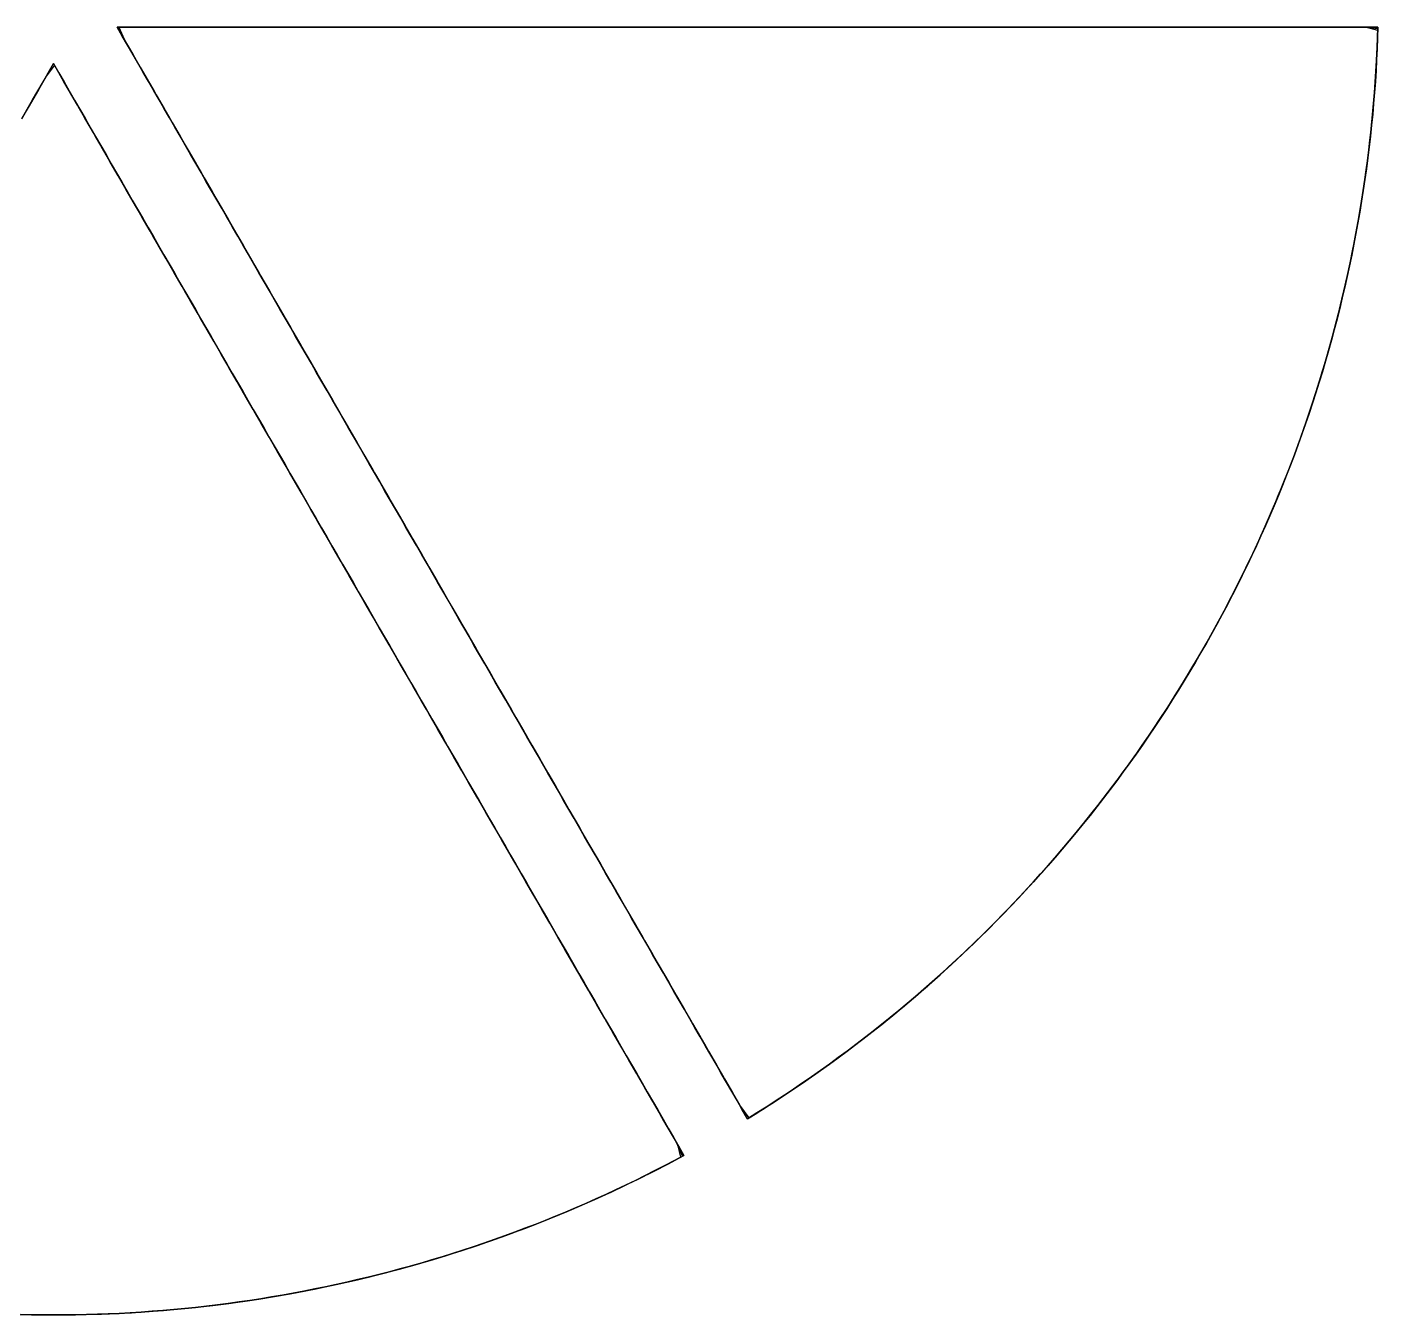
# Model space of a CAD drawing. Header units: millimetres. Extents: x -150 to 150, y -150 to 150.
# Drawn here: x -3 to 149.9, y -150 to -4.2 of the extents above; entities that cross this region are included whole.
import ezdxf

# ---------------------------------------------------------------- set-up
doc = ezdxf.new("R2010")
doc.units = ezdxf.units.MM
doc.layers.add('CUT', color=7, linetype='Continuous')

msp = doc.modelspace()

# ---------------------------------------------------------------- linework, layer by layer
at = {"layer": 'CUT'}
for points in [[(7.188, -4.15), (7.778, -5.172), (8.373, -6.202), (8.968, -7.232), (9.562, -8.263), (10.157, -9.293), (10.752, -10.323), (11.347, -11.354), (11.942, -12.384), (12.537, -13.414), (13.132, -14.444), (13.726, -15.475), (14.321, -16.505), (14.916, -17.535), (15.511, -18.566), (16.106, -19.596), (16.701, -20.626), (17.296, -21.657), (17.89, -22.687), (18.485, -23.717), (19.08, -24.748), (19.675, -25.778), (20.27, -26.808), (20.865, -27.839), (21.459, -28.869), (22.054, -29.899), (22.649, -30.93), (23.244, -31.96), (23.839, -32.99), (24.434, -34.02), (25.029, -35.051), (25.623, -36.081), (26.218, -37.111), (26.813, -38.142), (27.408, -39.172), (28.003, -40.202), (28.598, -41.233), (29.193, -42.263), (29.787, -43.293), (30.382, -44.324), (30.977, -45.354), (31.572, -46.384), (32.167, -47.415), (32.762, -48.445), (33.357, -49.475), (33.951, -50.505), (34.546, -51.536), (35.141, -52.566), (35.736, -53.596), (36.331, -54.627), (36.926, -55.657), (37.52, -56.687), (38.115, -57.718), (38.71, -58.748), (39.305, -59.778), (39.9, -60.809), (40.495, -61.839), (41.09, -62.869), (41.684, -63.9), (42.279, -64.93), (42.874, -65.96), (43.469, -66.991), (44.064, -68.021), (44.659, -69.051), (45.254, -70.081), (45.848, -71.112), (46.443, -72.142), (47.038, -73.172), (47.633, -74.203), (48.228, -75.233), (48.823, -76.263), (49.418, -77.294), (50.012, -78.324), (50.607, -79.354), (51.202, -80.385), (51.797, -81.415), (52.392, -82.445), (52.987, -83.476), (53.581, -84.506), (54.176, -85.536), (54.771, -86.567), (55.366, -87.597), (55.961, -88.627), (56.556, -89.657), (57.151, -90.688), (57.745, -91.718), (58.34, -92.748), (58.935, -93.779), (59.53, -94.809), (60.125, -95.839), (60.72, -96.87), (61.315, -97.9), (61.909, -98.93), (62.504, -99.961), (63.099, -100.991), (63.694, -102.021), (64.289, -103.052), (64.884, -104.082), (65.479, -105.112), (66.073, -106.142), (66.668, -107.173), (67.263, -108.203), (67.858, -109.233), (68.453, -110.264), (69.048, -111.294), (69.643, -112.324), (70.237, -113.355), (70.832, -114.385), (71.427, -115.415), (72.022, -116.446), (72.617, -117.476), (73.212, -118.506), (73.806, -119.537), (74.401, -120.567), (74.996, -121.597), (75.591, -122.628), (76.186, -123.658), (76.781, -124.688), (77.376, -125.718), (77.97, -126.749), (78.565, -127.779), (77.975, -126.757), (77.381, -125.727), (76.786, -124.697), (76.191, -123.666), (75.596, -122.636), (75.001, -121.606), (74.406, -120.576), (73.811, -119.545), (73.217, -118.515), (72.622, -117.485), (72.027, -116.454), (71.432, -115.424), (70.837, -114.394), (70.242, -113.363), (69.648, -112.333), (69.053, -111.303), (68.458, -110.272), (67.863, -109.242), (67.268, -108.212), (66.673, -107.181), (66.078, -106.151), (65.484, -105.121), (64.889, -104.091), (64.294, -103.06), (63.699, -102.03), (63.104, -101), (62.509, -99.969), (61.914, -98.939), (61.32, -97.909), (60.725, -96.878), (60.13, -95.848), (59.535, -94.818), (58.94, -93.787), (58.345, -92.757), (57.75, -91.727), (57.156, -90.696), (56.561, -89.666), (55.966, -88.636), (55.371, -87.605), (54.776, -86.575), (54.181, -85.545), (53.586, -84.515), (52.992, -83.484), (52.397, -82.454), (51.802, -81.424), (51.207, -80.393), (50.612, -79.363), (50.017, -78.333), (49.423, -77.302), (48.828, -76.272), (48.233, -75.242), (47.638, -74.211), (47.043, -73.181), (46.448, -72.151), (45.853, -71.12), (45.259, -70.09), (44.664, -69.06), (44.069, -68.03), (43.474, -66.999), (42.879, -65.969), (42.284, -64.939), (41.689, -63.908), (41.095, -62.878), (40.5, -61.848), (39.905, -60.817), (39.31, -59.787), (38.715, -58.757), (38.12, -57.726), (37.525, -56.696), (36.931, -55.666), (36.336, -54.635), (35.741, -53.605), (35.146, -52.575), (34.551, -51.544), (33.956, -50.514), (33.362, -49.484), (32.767, -48.454), (32.172, -47.423), (31.577, -46.393), (30.982, -45.363), (30.387, -44.332), (29.792, -43.302), (29.198, -42.272), (28.603, -41.241), (28.008, -40.211), (27.413, -39.181), (26.818, -38.15), (26.223, -37.12), (25.628, -36.09), (25.034, -35.059), (24.439, -34.029), (23.844, -32.999), (23.249, -31.968), (22.654, -30.938), (22.059, -29.908), (21.464, -28.878), (20.87, -27.847), (20.275, -26.817), (19.68, -25.787), (19.085, -24.756), (18.49, -23.726), (17.895, -22.696), (17.301, -21.665), (16.706, -20.635), (16.111, -19.605), (15.516, -18.574), (14.921, -17.544), (14.326, -16.514), (13.731, -15.483), (13.137, -14.453), (12.542, -13.423), (11.947, -12.393), (11.352, -11.362), (10.757, -10.332), (10.162, -9.302), (9.567, -8.271), (8.973, -7.241), (8.378, -6.211), (7.783, -5.18), (7.188, -4.15)], [(7.188, -4.15), (8.093, -5.717), (8.998, -7.284), (9.902, -8.851), (10.807, -10.418), (11.712, -11.986), (12.617, -13.553), (13.521, -15.12), (14.426, -16.687), (15.331, -18.254), (16.236, -19.821), (17.14, -21.388), (18.045, -22.955), (18.95, -24.522), (19.855, -26.089), (20.76, -27.657), (21.664, -29.224), (22.569, -30.791), (23.474, -32.358), (24.379, -33.925), (25.283, -35.492), (26.188, -37.059), (27.093, -38.626), (27.998, -40.193), (28.902, -41.76), (29.807, -43.328), (30.712, -44.895), (31.617, -46.462), (32.521, -48.029), (33.426, -49.596), (34.331, -51.163), (35.236, -52.73), (36.141, -54.297), (37.045, -55.864), (37.95, -57.431), (38.855, -58.999), (39.76, -60.566), (40.664, -62.133), (41.569, -63.7), (42.474, -65.267), (43.379, -66.834), (44.283, -68.401), (45.188, -69.968), (46.093, -71.535), (46.998, -73.102), (47.902, -74.67), (48.807, -76.237), (49.712, -77.804), (50.617, -79.371), (51.522, -80.938), (52.426, -82.505), (53.331, -84.072), (54.236, -85.639), (55.141, -87.206), (56.045, -88.773), (56.95, -90.341), (57.855, -91.908), (58.76, -93.475), (59.664, -95.042), (60.569, -96.609), (61.474, -98.176), (62.379, -99.743), (63.284, -101.31), (64.188, -102.877), (65.093, -104.444), (65.998, -106.012), (66.903, -107.579), (67.807, -109.146), (68.712, -110.713), (69.617, -112.28), (70.522, -113.847), (71.426, -115.414), (72.331, -116.981), (73.236, -118.548), (74.141, -120.115), (75.045, -121.683), (75.95, -123.25), (76.855, -124.817), (77.76, -126.384), (78.734, -127.675), (80.269, -126.716), (81.792, -125.738), (83.302, -124.743), (84.801, -123.729), (86.288, -122.697), (87.761, -121.647), (89.222, -120.579), (90.671, -119.494), (92.105, -118.392), (93.527, -117.272), (94.935, -116.135), (96.329, -114.982), (97.709, -113.811), (99.075, -112.624), (100.426, -111.421), (101.763, -110.201), (103.085, -108.966), (104.392, -107.714), (105.684, -106.447), (106.96, -105.164), (108.221, -103.866), (109.466, -102.553), (110.695, -101.225), (111.908, -99.883), (113.105, -98.525), (114.285, -97.154), (115.449, -95.768), (116.596, -94.369), (117.726, -92.955), (118.839, -91.528), (119.934, -90.088), (121.012, -88.635), (122.072, -87.168), (123.115, -85.689), (124.14, -84.198), (125.146, -82.694), (126.135, -81.179), (127.105, -79.651), (128.057, -78.112), (128.99, -76.562), (129.904, -75), (130.799, -73.427), (131.675, -71.844), (132.532, -70.251), (133.37, -68.647), (134.189, -67.033), (134.988, -65.409), (135.767, -63.776), (136.526, -62.134), (137.266, -60.482), (137.985, -58.822), (138.685, -57.153), (139.364, -55.476), (140.023, -53.791), (140.662, -52.098), (141.28, -50.397), (141.878, -48.689), (142.455, -46.974), (143.011, -45.252), (143.547, -43.524), (144.061, -41.789), (144.555, -40.048), (145.028, -38.301), (145.479, -36.549), (145.909, -34.791), (146.319, -33.029), (146.706, -31.261), (147.073, -29.489), (147.418, -27.713), (147.741, -25.932), (148.043, -24.148), (148.324, -22.361), (148.583, -20.57), (148.82, -18.776), (149.036, -16.979), (149.23, -15.18), (149.402, -13.379), (149.553, -11.576), (149.681, -9.771), (149.788, -7.964), (149.874, -6.157), (149.937, -4.348), (148.332, -4.15), (146.522, -4.15), (144.712, -4.15), (142.903, -4.15), (141.093, -4.15), (139.284, -4.15), (137.474, -4.15), (135.665, -4.15), (133.855, -4.15), (132.046, -4.15), (130.236, -4.15), (128.427, -4.15), (126.617, -4.15), (124.808, -4.15), (122.998, -4.15), (121.189, -4.15), (119.379, -4.15), (117.569, -4.15), (115.76, -4.15), (113.95, -4.15), (112.141, -4.15), (110.331, -4.15), (108.522, -4.15), (106.712, -4.15), (104.903, -4.15), (103.093, -4.15), (101.284, -4.15), (99.474, -4.15), (97.665, -4.15), (95.855, -4.15), (94.046, -4.15), (92.236, -4.15), (90.426, -4.15), (88.617, -4.15), (86.807, -4.15), (84.998, -4.15), (83.188, -4.15), (81.379, -4.15), (79.569, -4.15), (77.76, -4.15), (75.95, -4.15), (74.141, -4.15), (72.331, -4.15), (70.522, -4.15), (68.712, -4.15), (66.903, -4.15), (65.093, -4.15), (63.284, -4.15), (61.474, -4.15), (59.664, -4.15), (57.855, -4.15), (56.045, -4.15), (54.236, -4.15), (52.426, -4.15), (50.617, -4.15), (48.807, -4.15), (46.998, -4.15), (45.188, -4.15), (43.379, -4.15), (41.569, -4.15), (39.76, -4.15), (37.95, -4.15), (36.141, -4.15), (34.331, -4.15), (32.521, -4.15), (30.712, -4.15), (28.902, -4.15), (27.093, -4.15), (25.283, -4.15), (23.474, -4.15), (21.664, -4.15), (19.855, -4.15), (18.045, -4.15), (16.236, -4.15), (14.426, -4.15), (12.617, -4.15), (10.807, -4.15), (8.998, -4.15), (7.188, -4.15)], [(7.188, -4.15), (8.368, -4.15), (9.557, -4.15), (10.747, -4.15), (11.937, -4.15), (13.127, -4.15), (14.316, -4.15), (15.506, -4.15), (16.696, -4.15), (17.885, -4.15), (19.075, -4.15), (20.265, -4.15), (21.454, -4.15), (22.644, -4.15), (23.834, -4.15), (25.024, -4.15), (26.213, -4.15), (27.403, -4.15), (28.593, -4.15), (29.782, -4.15), (30.972, -4.15), (32.162, -4.15), (33.352, -4.15), (34.541, -4.15), (35.731, -4.15), (36.921, -4.15), (38.11, -4.15), (39.3, -4.15), (40.49, -4.15), (41.679, -4.15), (42.869, -4.15), (44.059, -4.15), (45.249, -4.15), (46.438, -4.15), (47.628, -4.15), (48.818, -4.15), (50.007, -4.15), (51.197, -4.15), (52.387, -4.15), (53.576, -4.15), (54.766, -4.15), (55.956, -4.15), (57.146, -4.15), (58.335, -4.15), (59.525, -4.15), (60.715, -4.15), (61.904, -4.15), (63.094, -4.15), (64.284, -4.15), (65.474, -4.15), (66.663, -4.15), (67.853, -4.15), (69.043, -4.15), (70.232, -4.15), (71.422, -4.15), (72.612, -4.15), (73.801, -4.15), (74.991, -4.15), (76.181, -4.15), (77.371, -4.15), (78.56, -4.15), (79.75, -4.15), (80.94, -4.15), (82.129, -4.15), (83.319, -4.15), (84.509, -4.15), (85.699, -4.15), (86.888, -4.15), (88.078, -4.15), (89.268, -4.15), (90.457, -4.15), (91.647, -4.15), (92.837, -4.15), (94.026, -4.15), (95.216, -4.15), (96.406, -4.15), (97.596, -4.15), (98.785, -4.15), (99.975, -4.15), (101.165, -4.15), (102.354, -4.15), (103.544, -4.15), (104.734, -4.15), (105.924, -4.15), (107.113, -4.15), (108.303, -4.15), (109.493, -4.15), (110.682, -4.15), (111.872, -4.15), (113.062, -4.15), (114.251, -4.15), (115.441, -4.15), (116.631, -4.15), (117.821, -4.15), (119.01, -4.15), (120.2, -4.15), (121.39, -4.15), (122.579, -4.15), (123.769, -4.15), (124.959, -4.15), (126.148, -4.15), (127.338, -4.15), (128.528, -4.15), (129.718, -4.15), (130.907, -4.15), (132.097, -4.15), (133.287, -4.15), (134.476, -4.15), (135.666, -4.15), (136.856, -4.15), (138.046, -4.15), (139.235, -4.15), (140.425, -4.15), (141.615, -4.15), (142.804, -4.15), (143.994, -4.15), (145.184, -4.15), (146.373, -4.15), (147.563, -4.15), (148.753, -4.15), (149.943, -4.15), (148.763, -4.15), (147.573, -4.15), (146.383, -4.15), (145.194, -4.15), (144.004, -4.15), (142.814, -4.15), (141.625, -4.15), (140.435, -4.15), (139.245, -4.15), (138.056, -4.15), (136.866, -4.15), (135.676, -4.15), (134.486, -4.15), (133.297, -4.15), (132.107, -4.15), (130.917, -4.15), (129.728, -4.15), (128.538, -4.15), (127.348, -4.15), (126.158, -4.15), (124.969, -4.15), (123.779, -4.15), (122.589, -4.15), (121.4, -4.15), (120.21, -4.15), (119.02, -4.15), (117.831, -4.15), (116.641, -4.15), (115.451, -4.15), (114.261, -4.15), (113.072, -4.15), (111.882, -4.15), (110.692, -4.15), (109.503, -4.15), (108.313, -4.15), (107.123, -4.15), (105.934, -4.15), (104.744, -4.15), (103.554, -4.15), (102.364, -4.15), (101.175, -4.15), (99.985, -4.15), (98.795, -4.15), (97.606, -4.15), (96.416, -4.15), (95.226, -4.15), (94.036, -4.15), (92.847, -4.15), (91.657, -4.15), (90.467, -4.15), (89.278, -4.15), (88.088, -4.15), (86.898, -4.15), (85.709, -4.15), (84.519, -4.15), (83.329, -4.15), (82.139, -4.15), (80.95, -4.15), (79.76, -4.15), (78.57, -4.15), (77.381, -4.15), (76.191, -4.15), (75.001, -4.15), (73.811, -4.15), (72.622, -4.15), (71.432, -4.15), (70.242, -4.15), (69.053, -4.15), (67.863, -4.15), (66.673, -4.15), (65.484, -4.15), (64.294, -4.15), (63.104, -4.15), (61.914, -4.15), (60.725, -4.15), (59.535, -4.15), (58.345, -4.15), (57.156, -4.15), (55.966, -4.15), (54.776, -4.15), (53.586, -4.15), (52.397, -4.15), (51.207, -4.15), (50.017, -4.15), (48.828, -4.15), (47.638, -4.15), (46.448, -4.15), (45.259, -4.15), (44.069, -4.15), (42.879, -4.15), (41.689, -4.15), (40.5, -4.15), (39.31, -4.15), (38.12, -4.15), (36.931, -4.15), (35.741, -4.15), (34.551, -4.15), (33.362, -4.15), (32.172, -4.15), (30.982, -4.15), (29.792, -4.15), (28.603, -4.15), (27.413, -4.15), (26.223, -4.15), (25.034, -4.15), (23.844, -4.15), (22.654, -4.15), (21.464, -4.15), (20.275, -4.15), (19.085, -4.15), (17.895, -4.15), (16.706, -4.15), (15.516, -4.15), (14.326, -4.15), (13.137, -4.15), (11.947, -4.15), (10.757, -4.15), (9.567, -4.15), (8.378, -4.15), (7.188, -4.15)], [(78.565, -127.779), (80.101, -126.822), (81.625, -125.847), (83.137, -124.853), (84.637, -123.841), (86.125, -122.811), (87.6, -121.763), (89.063, -120.697), (90.512, -119.614), (91.949, -118.513), (93.372, -117.396), (94.781, -116.261), (96.177, -115.109), (97.558, -113.94), (98.926, -112.755), (100.279, -111.554), (101.617, -110.336), (102.941, -109.102), (104.249, -107.852), (105.543, -106.587), (106.821, -105.306), (108.083, -104.01), (109.33, -102.698), (110.561, -101.372), (111.776, -100.031), (112.975, -98.675), (114.157, -97.305), (115.322, -95.921), (116.471, -94.523), (117.603, -93.111), (118.717, -91.685), (119.815, -90.247), (120.895, -88.795), (121.957, -87.33), (123.002, -85.852), (124.028, -84.362), (125.037, -82.86), (126.027, -81.345), (127, -79.819), (127.953, -78.281), (128.888, -76.732), (129.804, -75.172), (130.702, -73.6), (131.58, -72.018), (132.439, -70.426), (133.279, -68.823), (134.1, -67.21), (134.901, -65.588), (135.682, -63.956), (136.444, -62.314), (137.186, -60.664), (137.907, -59.004), (138.609, -57.337), (139.291, -55.66), (139.952, -53.976), (140.593, -52.284), (141.214, -50.584), (141.813, -48.877), (142.393, -47.162), (142.951, -45.441), (143.489, -43.714), (144.006, -41.979), (144.502, -40.239), (144.977, -38.493), (145.431, -36.741), (145.863, -34.984), (146.275, -33.222), (146.665, -31.455), (147.034, -29.684), (147.381, -27.908), (147.707, -26.128), (148.011, -24.344), (148.294, -22.557), (148.556, -20.766), (148.795, -18.973), (149.013, -17.176), (149.21, -15.378), (149.384, -13.577), (149.537, -11.773), (149.668, -9.969), (149.778, -8.162), (149.865, -6.355), (149.931, -4.547), (148.53, -4.15), (146.72, -4.15), (144.911, -4.15), (143.101, -4.15), (141.292, -4.15), (139.482, -4.15), (137.673, -4.15), (135.863, -4.15), (134.054, -4.15), (132.244, -4.15), (130.435, -4.15), (128.625, -4.15), (126.816, -4.15), (125.006, -4.15), (123.197, -4.15), (121.387, -4.15), (119.577, -4.15), (117.768, -4.15), (115.958, -4.15), (114.149, -4.15), (112.339, -4.15), (110.53, -4.15), (108.72, -4.15), (106.911, -4.15), (105.101, -4.15), (103.292, -4.15), (101.482, -4.15), (99.673, -4.15), (97.863, -4.15), (96.054, -4.15), (94.244, -4.15), (92.434, -4.15), (90.625, -4.15), (88.815, -4.15), (87.006, -4.15), (85.196, -4.15), (83.387, -4.15), (81.577, -4.15), (79.768, -4.15), (77.958, -4.15), (76.149, -4.15), (74.339, -4.15), (72.53, -4.15), (70.72, -4.15), (68.911, -4.15), (67.101, -4.15), (65.292, -4.15), (63.482, -4.15), (61.672, -4.15), (59.863, -4.15), (58.053, -4.15), (56.244, -4.15), (54.434, -4.15), (52.625, -4.15), (50.815, -4.15), (49.006, -4.15), (47.196, -4.15), (45.387, -4.15), (43.577, -4.15), (41.768, -4.15), (39.958, -4.15), (38.149, -4.15), (36.339, -4.15), (34.529, -4.15), (32.72, -4.15), (30.91, -4.15), (29.101, -4.15), (27.291, -4.15), (25.482, -4.15), (23.672, -4.15), (21.863, -4.15), (20.053, -4.15), (18.244, -4.15), (16.434, -4.15), (14.625, -4.15), (12.815, -4.15), (11.006, -4.15), (9.196, -4.15), (7.386, -4.15), (7.994, -5.545), (8.898, -7.112), (9.803, -8.679), (10.708, -10.247), (11.613, -11.814), (12.517, -13.381), (13.422, -14.948), (14.327, -16.515), (15.232, -18.082), (16.136, -19.649), (17.041, -21.216), (17.946, -22.783), (18.851, -24.35), (19.756, -25.918), (20.66, -27.485), (21.565, -29.052), (22.47, -30.619), (23.375, -32.186), (24.279, -33.753), (25.184, -35.32), (26.089, -36.887), (26.994, -38.454), (27.898, -40.021), (28.803, -41.589), (29.708, -43.156), (30.613, -44.723), (31.517, -46.29), (32.422, -47.857), (33.327, -49.424), (34.232, -50.991), (35.137, -52.558), (36.041, -54.125), (36.946, -55.692), (37.851, -57.26), (38.756, -58.827), (39.66, -60.394), (40.565, -61.961), (41.47, -63.528), (42.375, -65.095), (43.279, -66.662), (44.184, -68.229), (45.089, -69.796), (45.994, -71.363), (46.898, -72.931), (47.803, -74.498), (48.708, -76.065), (49.613, -77.632), (50.518, -79.199), (51.422, -80.766), (52.327, -82.333), (53.232, -83.9), (54.137, -85.467), (55.041, -87.034), (55.946, -88.602), (56.851, -90.169), (57.756, -91.736), (58.66, -93.303), (59.565, -94.87), (60.47, -96.437), (61.375, -98.004), (62.28, -99.571), (63.184, -101.138), (64.089, -102.705), (64.994, -104.273), (65.899, -105.84), (66.803, -107.407), (67.708, -108.974), (68.613, -110.541), (69.518, -112.108), (70.422, -113.675), (71.327, -115.242), (72.232, -116.809), (73.137, -118.376), (74.041, -119.944), (74.946, -121.511), (75.851, -123.078), (76.756, -124.645), (77.661, -126.212), (78.565, -127.779)], [(78.565, -127.779), (79.61, -127.131), (80.658, -126.468), (81.701, -125.797), (82.738, -125.118), (83.77, -124.429), (84.795, -123.733), (85.815, -123.028), (86.829, -122.314), (87.837, -121.592), (88.839, -120.862), (89.835, -120.123), (90.825, -119.377), (91.809, -118.622), (92.786, -117.859), (93.757, -117.088), (94.722, -116.309), (95.68, -115.522), (96.632, -114.727), (97.577, -113.925), (98.515, -113.114), (99.447, -112.296), (100.371, -111.47), (101.289, -110.637), (102.2, -109.796), (103.105, -108.947), (104.002, -108.091), (104.892, -107.228), (105.774, -106.357), (106.65, -105.479), (107.518, -104.594), (108.379, -103.702), (109.232, -102.802), (110.078, -101.896), (110.917, -100.982), (111.748, -100.062), (112.571, -99.135), (113.387, -98.201), (114.195, -97.26), (114.995, -96.313), (115.787, -95.359), (116.571, -94.399), (117.347, -93.432), (118.116, -92.459), (118.876, -91.48), (119.628, -90.494), (120.372, -89.502), (121.108, -88.504), (121.835, -87.5), (122.554, -86.49), (123.265, -85.474), (123.967, -84.452), (124.661, -83.424), (125.346, -82.391), (126.023, -81.352), (126.691, -80.308), (127.351, -79.258), (128.002, -78.202), (128.644, -77.142), (129.277, -76.076), (129.901, -75.004), (130.517, -73.928), (131.123, -72.847), (131.721, -71.76), (132.31, -70.669), (132.889, -69.573), (133.46, -68.472), (134.021, -67.367), (134.574, -66.257), (135.117, -65.142), (135.651, -64.023), (136.175, -62.899), (136.69, -61.772), (137.196, -60.64), (137.693, -59.503), (138.18, -58.363), (138.658, -57.219), (139.126, -56.071), (139.585, -54.919), (140.034, -53.763), (140.474, -52.604), (140.904, -51.441), (141.324, -50.275), (141.735, -49.105), (142.136, -47.931), (142.527, -46.755), (142.909, -45.575), (143.281, -44.392), (143.643, -43.207), (143.995, -42.018), (144.337, -40.826), (144.67, -39.632), (144.992, -38.434), (145.305, -37.235), (145.608, -36.032), (145.901, -34.827), (146.184, -33.62), (146.457, -32.411), (146.72, -31.199), (146.972, -29.985), (147.215, -28.769), (147.448, -27.551), (147.671, -26.332), (147.883, -25.11), (148.086, -23.887), (148.278, -22.662), (148.46, -21.436), (148.633, -20.208), (148.795, -18.978), (148.946, -17.748), (149.088, -16.516), (149.219, -15.283), (149.341, -14.049), (149.452, -12.814), (149.552, -11.578), (149.643, -10.342), (149.723, -9.105), (149.794, -7.867), (149.853, -6.628), (149.903, -5.389), (149.943, -4.15), (149.904, -5.379), (149.854, -6.618), (149.794, -7.857), (149.724, -9.095), (149.644, -10.332), (149.553, -11.568), (149.453, -12.804), (149.342, -14.039), (149.22, -15.273), (149.089, -16.506), (148.948, -17.738), (148.796, -18.968), (148.634, -20.198), (148.462, -21.426), (148.28, -22.652), (148.087, -23.877), (147.885, -25.1), (147.672, -26.322), (147.45, -27.542), (147.217, -28.759), (146.974, -29.975), (146.722, -31.189), (146.459, -32.401), (146.186, -33.61), (145.903, -34.818), (145.61, -36.022), (145.308, -37.225), (144.995, -38.425), (144.672, -39.622), (144.34, -40.816), (143.998, -42.008), (143.645, -43.197), (143.284, -44.383), (142.912, -45.566), (142.53, -46.745), (142.139, -47.922), (141.738, -49.095), (141.327, -50.265), (140.907, -51.432), (140.477, -52.595), (140.038, -53.754), (139.588, -54.91), (139.13, -56.062), (138.662, -57.21), (138.184, -58.354), (137.697, -59.494), (137.2, -60.63), (136.695, -61.762), (136.179, -62.89), (135.655, -64.014), (135.121, -65.133), (134.578, -66.248), (134.026, -67.358), (133.465, -68.463), (132.894, -69.564), (132.315, -70.66), (131.726, -71.752), (131.128, -72.838), (130.522, -73.919), (129.906, -74.996), (129.282, -76.067), (128.649, -77.133), (128.007, -78.194), (127.356, -79.249), (126.697, -80.299), (126.029, -81.344), (125.352, -82.383), (124.667, -83.416), (123.973, -84.444), (123.271, -85.465), (122.56, -86.482), (121.841, -87.492), (121.114, -88.496), (120.378, -89.494), (119.634, -90.486), (118.882, -91.472), (118.122, -92.451), (117.354, -93.424), (116.577, -94.391), (115.793, -95.352), (115.001, -96.306), (114.201, -97.253), (113.393, -98.193), (112.578, -99.127), (111.755, -100.055), (110.924, -100.975), (110.085, -101.888), (109.239, -102.795), (108.386, -103.694), (107.525, -104.587), (106.657, -105.472), (105.781, -106.35), (104.899, -107.221), (104.009, -108.084), (103.112, -108.94), (102.208, -109.789), (101.297, -110.63), (100.379, -111.463), (99.454, -112.289), (98.523, -113.108), (97.584, -113.918), (96.639, -114.721), (95.688, -115.516), (94.73, -116.303), (93.765, -117.082), (92.794, -117.853), (91.817, -118.616), (90.833, -119.371), (89.843, -120.117), (88.847, -120.856), (87.845, -121.586), (86.837, -122.308), (85.823, -123.022), (84.803, -123.727), (83.778, -124.424), (82.746, -125.112), (81.709, -125.792), (80.667, -126.463), (79.619, -127.125), (78.565, -127.779)], [(0, -8.3), (0.595, -9.33), (1.19, -10.361), (1.785, -11.391), (2.379, -12.421), (2.974, -13.452), (3.569, -14.482), (4.164, -15.512), (4.759, -16.543), (5.354, -17.573), (5.949, -18.603), (6.543, -19.633), (7.138, -20.664), (7.733, -21.694), (8.328, -22.724), (8.923, -23.755), (9.518, -24.785), (10.112, -25.815), (10.707, -26.846), (11.302, -27.876), (11.897, -28.906), (12.492, -29.937), (13.087, -30.967), (13.682, -31.997), (14.276, -33.028), (14.871, -34.058), (15.466, -35.088), (16.061, -36.118), (16.656, -37.149), (17.251, -38.179), (17.846, -39.209), (18.44, -40.24), (19.035, -41.27), (19.63, -42.3), (20.225, -43.331), (20.82, -44.361), (21.415, -45.391), (22.01, -46.422), (22.604, -47.452), (23.199, -48.482), (23.794, -49.513), (24.389, -50.543), (24.984, -51.573), (25.579, -52.604), (26.174, -53.634), (26.768, -54.664), (27.363, -55.694), (27.958, -56.725), (28.553, -57.755), (29.148, -58.785), (29.743, -59.816), (30.337, -60.846), (30.932, -61.876), (31.527, -62.907), (32.122, -63.937), (32.717, -64.967), (33.312, -65.998), (33.907, -67.028), (34.501, -68.058), (35.096, -69.089), (35.691, -70.119), (36.286, -71.149), (36.881, -72.18), (37.476, -73.21), (38.071, -74.24), (38.665, -75.27), (39.26, -76.301), (39.855, -77.331), (40.45, -78.361), (41.045, -79.392), (41.64, -80.422), (42.235, -81.452), (42.829, -82.483), (43.424, -83.513), (44.019, -84.543), (44.614, -85.574), (45.209, -86.604), (45.804, -87.634), (46.398, -88.665), (46.993, -89.695), (47.588, -90.725), (48.183, -91.755), (48.778, -92.786), (49.373, -93.816), (49.968, -94.846), (50.562, -95.877), (51.157, -96.907), (51.752, -97.937), (52.347, -98.968), (52.942, -99.998), (53.537, -101.028), (54.132, -102.059), (54.726, -103.089), (55.321, -104.119), (55.916, -105.15), (56.511, -106.18), (57.106, -107.21), (57.701, -108.241), (58.296, -109.271), (58.89, -110.301), (59.485, -111.331), (60.08, -112.362), (60.675, -113.392), (61.27, -114.422), (61.865, -115.453), (62.459, -116.483), (63.054, -117.513), (63.649, -118.544), (64.244, -119.574), (64.839, -120.604), (65.434, -121.635), (66.029, -122.665), (66.623, -123.695), (67.218, -124.726), (67.813, -125.756), (68.408, -126.786), (69.003, -127.816), (69.598, -128.847), (70.193, -129.877), (70.787, -130.907), (71.377, -131.929), (70.782, -130.899), (70.188, -129.868), (69.593, -128.838), (68.998, -127.808), (68.403, -126.778), (67.808, -125.747), (67.213, -124.717), (66.618, -123.687), (66.024, -122.656), (65.429, -121.626), (64.834, -120.596), (64.239, -119.565), (63.644, -118.535), (63.049, -117.505), (62.454, -116.474), (61.86, -115.444), (61.265, -114.414), (60.67, -113.383), (60.075, -112.353), (59.48, -111.323), (58.885, -110.292), (58.291, -109.262), (57.696, -108.232), (57.101, -107.202), (56.506, -106.171), (55.911, -105.141), (55.316, -104.111), (54.721, -103.08), (54.127, -102.05), (53.532, -101.02), (52.937, -99.989), (52.342, -98.959), (51.747, -97.929), (51.152, -96.898), (50.557, -95.868), (49.963, -94.838), (49.368, -93.807), (48.773, -92.777), (48.178, -91.747), (47.583, -90.717), (46.988, -89.686), (46.393, -88.656), (45.799, -87.626), (45.204, -86.595), (44.609, -85.565), (44.014, -84.535), (43.419, -83.504), (42.824, -82.474), (42.23, -81.444), (41.635, -80.413), (41.04, -79.383), (40.445, -78.353), (39.85, -77.322), (39.255, -76.292), (38.66, -75.262), (38.066, -74.231), (37.471, -73.201), (36.876, -72.171), (36.281, -71.141), (35.686, -70.11), (35.091, -69.08), (34.496, -68.05), (33.902, -67.019), (33.307, -65.989), (32.712, -64.959), (32.117, -63.928), (31.522, -62.898), (30.927, -61.868), (30.332, -60.837), (29.738, -59.807), (29.143, -58.777), (28.548, -57.746), (27.953, -56.716), (27.358, -55.686), (26.763, -54.655), (26.169, -53.625), (25.574, -52.595), (24.979, -51.565), (24.384, -50.534), (23.789, -49.504), (23.194, -48.474), (22.599, -47.443), (22.005, -46.413), (21.41, -45.383), (20.815, -44.352), (20.22, -43.322), (19.625, -42.292), (19.03, -41.261), (18.435, -40.231), (17.841, -39.201), (17.246, -38.17), (16.651, -37.14), (16.056, -36.11), (15.461, -35.08), (14.866, -34.049), (14.271, -33.019), (13.677, -31.989), (13.082, -30.958), (12.487, -29.928), (11.892, -28.898), (11.297, -27.867), (10.702, -26.837), (10.107, -25.807), (9.513, -24.776), (8.918, -23.746), (8.323, -22.716), (7.728, -21.685), (7.133, -20.655), (6.538, -19.625), (5.944, -18.594), (5.349, -17.564), (4.754, -16.534), (4.159, -15.504), (3.564, -14.473), (2.969, -13.443), (2.374, -12.413), (1.78, -11.382), (1.185, -10.352), (0.59, -9.322), (0, -8.3)]]:
    msp.add_lwpolyline(points, close=True, dxfattribs=at)
for points in [[(-3.817, -149.951), (-2.008, -149.987), (-0.198, -150), (1.611, -149.991), (3.42, -149.961), (5.229, -149.909), (7.037, -149.835), (8.844, -149.739), (10.65, -149.621), (12.454, -149.482), (14.256, -149.321), (16.056, -149.138), (17.854, -148.934), (19.65, -148.707), (21.442, -148.46), (23.232, -148.19), (25.018, -147.899), (26.8, -147.586), (28.578, -147.252), (30.353, -146.897), (32.122, -146.52), (33.888, -146.122), (35.648, -145.703), (37.403, -145.262), (39.152, -144.8), (40.896, -144.317), (42.634, -143.813), (44.366, -143.289), (46.091, -142.743), (47.81, -142.177), (49.522, -141.59), (51.226, -140.982), (52.923, -140.354), (54.612, -139.705), (56.294, -139.036), (57.967, -138.347), (59.631, -137.638), (61.287, -136.908), (62.935, -136.159), (64.572, -135.39), (66.201, -134.601), (67.82, -133.793), (69.429, -132.965), (71.028, -132.118), (70.671, -130.706), (69.766, -129.139), (68.861, -127.572), (67.957, -126.004), (67.052, -124.437), (66.147, -122.87), (65.242, -121.303), (64.338, -119.736), (63.433, -118.169), (62.528, -116.602), (61.623, -115.035), (60.719, -113.468), (59.814, -111.901), (58.909, -110.333), (58.004, -108.766), (57.099, -107.199), (56.195, -105.632), (55.29, -104.065), (54.385, -102.498), (53.48, -100.931), (52.576, -99.364), (51.671, -97.797), (50.766, -96.23), (49.861, -94.662), (48.957, -93.095), (48.052, -91.528), (47.147, -89.961), (46.242, -88.394), (45.338, -86.827), (44.433, -85.26), (43.528, -83.693), (42.623, -82.126), (41.718, -80.559), (40.814, -78.991), (39.909, -77.424), (39.004, -75.857), (38.099, -74.29), (37.195, -72.723), (36.29, -71.156), (35.385, -69.589), (34.48, -68.022), (33.576, -66.455), (32.671, -64.888), (31.766, -63.32), (30.861, -61.753), (29.957, -60.186), (29.052, -58.619), (28.147, -57.052), (27.242, -55.485), (26.337, -53.918), (25.433, -52.351), (24.528, -50.784), (23.623, -49.217), (22.718, -47.649), (21.814, -46.082), (20.909, -44.515), (20.004, -42.948), (19.099, -41.381), (18.195, -39.814), (17.29, -38.247), (16.385, -36.68), (15.48, -35.113), (14.575, -33.545), (13.671, -31.978), (12.766, -30.411), (11.861, -28.844), (10.956, -27.277), (10.052, -25.71), (9.147, -24.143), (8.242, -22.576), (7.337, -21.009), (6.433, -19.442), (5.528, -17.874), (4.623, -16.307), (3.718, -14.74), (2.814, -13.173), (1.909, -11.606), (1.004, -10.039), (0.099, -8.472), (-0.806, -9.695), (-1.71, -11.262), (-2.615, -12.829), (-3.52, -14.397)], [(-3.619, -149.956), (-1.809, -149.989), (0, -150), (1.809, -149.989), (3.619, -149.956), (5.427, -149.902), (7.235, -149.825), (9.042, -149.727), (10.848, -149.607), (12.652, -149.465), (14.454, -149.302), (16.254, -149.117), (18.051, -148.91), (19.846, -148.681), (21.639, -148.431), (23.428, -148.159), (25.213, -147.866), (26.995, -147.551), (28.773, -147.215), (30.547, -146.857), (32.316, -146.478), (34.081, -146.077), (35.841, -145.655), (37.595, -145.212), (39.344, -144.748), (41.087, -144.263), (42.825, -143.757), (44.556, -143.23), (46.28, -142.682), (47.998, -142.113), (49.709, -141.524), (51.413, -140.914), (53.109, -140.284), (54.797, -139.633), (56.478, -138.961), (58.15, -138.27), (59.813, -137.559), (61.469, -136.827), (63.115, -136.075), (64.752, -135.304), (66.379, -134.513), (67.997, -133.703), (69.605, -132.873), (71.203, -132.023), (70.572, -130.534), (69.667, -128.967), (68.762, -127.4), (67.857, -125.833), (66.953, -124.265), (66.048, -122.698), (65.143, -121.131), (64.238, -119.564), (63.334, -117.997), (62.429, -116.43), (61.524, -114.863), (60.619, -113.296), (59.715, -111.729), (58.81, -110.162), (57.905, -108.594), (57, -107.027), (56.095, -105.46), (55.191, -103.893), (54.286, -102.326), (53.381, -100.759), (52.476, -99.192), (51.572, -97.625), (50.667, -96.058), (49.762, -94.491), (48.857, -92.923), (47.953, -91.356), (47.048, -89.789), (46.143, -88.222), (45.238, -86.655), (44.334, -85.088), (43.429, -83.521), (42.524, -81.954), (41.619, -80.387), (40.714, -78.82), (39.81, -77.252), (38.905, -75.685), (38, -74.118), (37.095, -72.551), (36.191, -70.984), (35.286, -69.417), (34.381, -67.85), (33.476, -66.283), (32.572, -64.716), (31.667, -63.149), (30.762, -61.581), (29.857, -60.014), (28.953, -58.447), (28.048, -56.88), (27.143, -55.313), (26.238, -53.746), (25.333, -52.179), (24.429, -50.612), (23.524, -49.045), (22.619, -47.478), (21.714, -45.91), (20.81, -44.343), (19.905, -42.776), (19, -41.209), (18.095, -39.642), (17.191, -38.075), (16.286, -36.508), (15.381, -34.941), (14.476, -33.374), (13.571, -31.807), (12.667, -30.239), (11.762, -28.672), (10.857, -27.105), (9.952, -25.538), (9.048, -23.971), (8.143, -22.404), (7.238, -20.837), (6.333, -19.27), (5.429, -17.703), (4.524, -16.136), (3.619, -14.568), (2.714, -13.001), (1.81, -11.434), (0.905, -9.867), (0, -8.3), (0, -8.3), (-0.905, -9.867), (-1.81, -11.434), (-2.714, -13.001), (-3.619, -14.568)], [(-3.564, -14.473), (-2.969, -13.443), (-2.374, -12.413), (-1.78, -11.382), (-1.185, -10.352), (-0.59, -9.322), (0, -8.3), (-0.595, -9.33), (-1.19, -10.361), (-1.785, -11.391), (-2.379, -12.421), (-2.974, -13.452), (-3.569, -14.482)], [(-3.724, -149.954), (-2.485, -149.979), (-1.245, -149.995), (-0.005, -150), (1.235, -149.995), (2.475, -149.98), (3.714, -149.954), (4.954, -149.918), (6.193, -149.872), (7.431, -149.816), (8.669, -149.749), (9.907, -149.672), (11.144, -149.585), (12.38, -149.488), (13.615, -149.381), (14.849, -149.263), (16.083, -149.135), (17.315, -148.997), (18.546, -148.849), (19.776, -148.691), (21.004, -148.522), (22.231, -148.343), (23.457, -148.155), (24.68, -147.956), (25.903, -147.747), (27.123, -147.527), (28.341, -147.298), (29.558, -147.059), (30.773, -146.81), (31.985, -146.55), (33.195, -146.281), (34.403, -146.001), (35.609, -145.712), (36.812, -145.413), (38.013, -145.103), (39.211, -144.784), (40.407, -144.455), (41.599, -144.116), (42.789, -143.768), (43.976, -143.409), (45.16, -143.041), (46.341, -142.662), (47.518, -142.274), (48.693, -141.877), (49.864, -141.469), (51.031, -141.052), (52.196, -140.626), (53.356, -140.19), (54.513, -139.744), (55.667, -139.288), (56.816, -138.823), (57.962, -138.349), (59.103, -137.865), (60.241, -137.372), (61.374, -136.869), (62.503, -136.357), (63.628, -135.836), (64.749, -135.305), (65.865, -134.766), (66.977, -134.217), (68.084, -133.658), (69.187, -133.091), (70.284, -132.515), (71.377, -131.929), (70.293, -132.51), (69.195, -133.086), (68.093, -133.654), (66.986, -134.212), (65.874, -134.761), (64.758, -135.301), (63.637, -135.832), (62.512, -136.353), (61.383, -136.865), (60.25, -137.368), (59.112, -137.861), (57.971, -138.345), (56.825, -138.82), (55.676, -139.285), (54.523, -139.74), (53.366, -140.186), (52.205, -140.622), (51.041, -141.049), (49.873, -141.466), (48.702, -141.874), (47.528, -142.271), (46.35, -142.659), (45.169, -143.038), (43.985, -143.406), (42.799, -143.765), (41.609, -144.114), (40.416, -144.453), (39.221, -144.782), (38.023, -145.101), (36.822, -145.41), (35.619, -145.71), (34.413, -145.999), (33.205, -146.279), (31.995, -146.548), (30.782, -146.808), (29.568, -147.057), (28.351, -147.296), (27.133, -147.526), (25.912, -147.745), (24.69, -147.954), (23.466, -148.153), (22.241, -148.342), (21.014, -148.521), (19.786, -148.689), (18.556, -148.848), (17.325, -148.996), (16.093, -149.134), (14.859, -149.262), (13.625, -149.38), (12.39, -149.487), (11.154, -149.585), (9.917, -149.672), (8.679, -149.749), (7.441, -149.815), (6.203, -149.872), (4.964, -149.918), (3.724, -149.954), (2.485, -149.979), (1.245, -149.995), (0.005, -150), (-1.235, -149.995), (-2.475, -149.98), (-3.714, -149.954)]]:
    msp.add_lwpolyline(points, dxfattribs=at)

doc.saveas('drawing.dxf')
